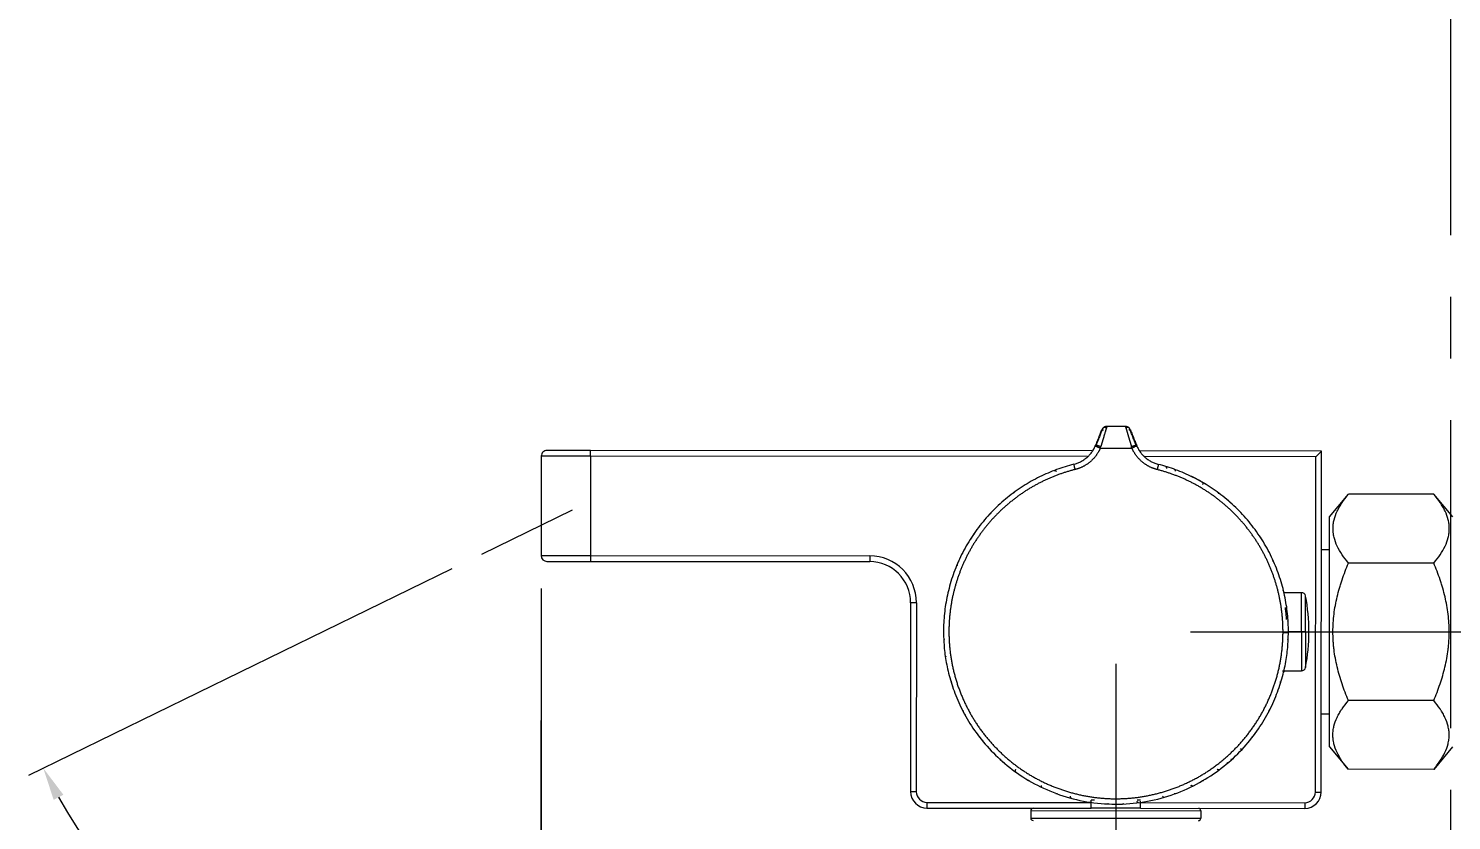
# Model space of a CAD drawing. Extents: x 6534 to 7663, y 0 to 827.
# Drawn here: x 7177.4 to 7350.7, y 200.3 to 296.7 of the extents above; entities that cross this region are included whole.
import ezdxf

# ---------------------------------------------------------------- set-up
doc = ezdxf.new("R2010")
doc.units = 0
doc.header["$LTSCALE"] = 30
doc.header["$MEASUREMENT"] = 0
doc.header["$PDMODE"] = 3
doc.header["$PDSIZE"] = -10
doc.linetypes.add('CENTER', pattern=[2, 1.25, -0.25, 0.25, -0.25])
doc.layers.get('0').update_dxf_attribs({"linetype": 'CONTINUOUS'})
doc.layers.get('DEFPOINTS').update_dxf_attribs({"linetype": 'CONTINUOUS'})
doc.layers.add('1', color=7, linetype='CONTINUOUS')
doc.layers.add('DEF_LAYER_ASSEM_MEMBER', color=7, linetype='CONTINUOUS')
doc.styles.add('Daelim Dimension', font='NanumGothic.ttf')
doc.dimstyles.new('DEFAULT', dxfattribs={"dimscale": 2, "dimtxt": 2, "dimasz": 2, "dimexe": 0, "dimexo": 2, "dimgap": 1, "dimtad": 1, "dimdec": 1, "dimzin": 9, "dimdsep": 46, "dimtxsty": 'Daelim Dimension', "dimcen": 0.5, "dimclrd": 252, "dimclre": 252, "dimclrt": 3, "dimadec": 1, "dimazin": 0, "dimtfac": 1, "dimtdec": 1, "dimtix": 1, "dimtmove": 0, "dimatfit": 3, "dimfxl": 1, "dimtolj": 1, "dimtzin": 1, "dimlwd": 9, "dimlwe": 9, "dimarcsym": 0})

# ---------------------------------------------------------------- blocks, each defined once
blk = doc.blocks.new('*D7')
at = {"color": 5, "lineweight": 9, "ltscale": 0.5, "transparency": 16777216}
for p, q in [((7228.92, 230.92), (7177.37, 205.77)), ((7239.79, 228.52), (7239.75, 166.76))]:
    blk.add_line(p, q, dxfattribs=at)
blk.add_arc((7239.8, 236.22), 67.46, 209.3979, 266.5596, dxfattribs=at)
at = {"color": 5, "ltscale": 0.5, "transparency": 16777216}
for points in [[(7180.44, 202.8), (7181.62, 203.42), (7179.17, 206.65)], [(7235.77, 169.55), (7235.73, 168.22), (7239.75, 168.76)]]:
    blk.add_solid(points, dxfattribs=at)
at = {"layer": 'DEFPOINTS', "color": 0, "ltscale": 0.5, "transparency": 16777216}
for p in [(7239.81, 244.62), (7243.57, 238.06), (7232.52, 232.67), (7239.8, 232.52), (7194.07, 186.63)]:
    blk.add_point(p, dxfattribs=at)
at = {"color": 7, "ltscale": 0.5, "transparency": 16777216, "insert": (7208.11, 185.56), "char_height": 10, "attachment_point": 5, "rotation": 327.9787, "style": 'Daelim Dimension'}
blk.add_mtext('\\A1;64.0°', dxfattribs=at)
blk = doc.blocks.new('*D8')
at = {"color": 5, "lineweight": 9, "ltscale": 0.5, "transparency": 16777216}
for p, q in [((7239.8, 228.52), (7239.8, 149.64)), ((7309.77, 187.27), (7309.77, 149.64)), ((7243.8, 151.64), (7305.77, 151.64))]:
    blk.add_line(p, q, dxfattribs=at)
at = {"color": 5, "ltscale": 0.5, "transparency": 16777216}
for points in [[(7243.8, 152.31), (7243.8, 150.98), (7239.8, 151.64)], [(7305.77, 152.31), (7305.77, 150.98), (7309.77, 151.64)]]:
    blk.add_solid(points, dxfattribs=at)
at = {"layer": 'DEFPOINTS', "color": 0, "ltscale": 0.5, "transparency": 16777216}
for p in [(7239.8, 232.52), (7309.77, 191.27), (7309.77, 151.64)]:
    blk.add_point(p, dxfattribs=at)
at = {"color": 7, "ltscale": 0.5, "transparency": 16777216, "insert": (7274.79, 159.05), "char_height": 10, "attachment_point": 5, "style": 'Daelim Dimension'}
blk.add_mtext('\\A1;70', dxfattribs=at)
blk = doc.blocks.new('*D10')
at = {"color": 5, "lineweight": 9, "ltscale": 0.5, "transparency": 16777216}
for p, q in [((7239.8, 228.52), (7239.8, 118.77)), ((7396.96, 158.96), (7396.96, 118.77)), ((7243.8, 120.77), (7392.96, 120.77))]:
    blk.add_line(p, q, dxfattribs=at)
at = {"color": 5, "ltscale": 0.5, "transparency": 16777216}
for points in [[(7243.8, 121.44), (7243.8, 120.11), (7239.8, 120.77)], [(7392.96, 121.44), (7392.96, 120.11), (7396.96, 120.77)]]:
    blk.add_solid(points, dxfattribs=at)
at = {"layer": 'DEFPOINTS', "color": 0, "ltscale": 0.5, "transparency": 16777216}
for p in [(7239.8, 232.52), (7396.96, 162.96), (7396.96, 120.77)]:
    blk.add_point(p, dxfattribs=at)
at = {"color": 7, "ltscale": 0.5, "transparency": 16777216, "insert": (7294.22, 128.16), "char_height": 10, "attachment_point": 5, "style": 'Daelim Dimension'}
blk.add_mtext('\\A1;157', dxfattribs=at)

msp = doc.modelspace()

# ---------------------------------------------------------------- linework, layer by layer
at = {"layer": '1', "color": 7, "linetype": 'Continuous', "lineweight": 18}
for p, q in [((7310.95, 248.23), (7308.67, 248.23)), ((7239.81, 244.62), (7239.8, 232.52)), ((7245.81, 245.32), (7240.51, 245.32)), ((7306.94, 245.27), (7245.81, 245.32)), ((7334.81, 245.25), (7312.68, 245.27)), ((7334.81, 245.25), (7334.11, 244.55)), ((7334.78, 203.75), (7334.81, 245.25)), ((7335.8, 237.25), (7338.1, 239.99)), ((7348.5, 239.99), (7338.1, 239.99)), ((7350.8, 237.24), (7348.5, 239.99)), ((7335.78, 209.25), (7335.8, 237.25)), ((7334.8, 233.25), (7335.8, 233.25)), ((7240.5, 231.82), (7245.8, 231.82)), ((7245.8, 231.82), (7279.8, 231.79)), ((7348.49, 231.61), (7338.1, 231.62)), ((7332.39, 228.01), (7330.23, 228.01)), ((7284.79, 226.79), (7284.78, 203.79)), ((7330.05, 218.51), (7330.19, 218.51)), ((7330.2, 218.51), (7332.38, 218.51)), ((7348.48, 214.87), (7338.09, 214.88)), ((7334.78, 213.25), (7335.78, 213.25)), ((7335.78, 209.25), (7338.08, 206.51)), ((7350.78, 209.24), (7348.48, 206.5)), ((7348.48, 206.5), (7338.08, 206.51)), ((7307.18, 202.77), (7306.78, 202.77)), ((7306.78, 202.67), (7306.78, 202.77)), ((7312.78, 202.77), (7312.36, 202.77)), ((7286.77, 201.79), (7306.78, 201.77)), ((7299.42, 201.48), (7299.42, 200.58)), ((7306.77, 201.77), (7306.78, 202.65)), ((7312.77, 201.77), (7306.77, 201.77)), ((7312.77, 201.77), (7312.78, 202.65)), ((7312.77, 201.77), (7332.77, 201.75)), ((7320.12, 201.46), (7320.12, 200.56))]:
    msp.add_line(p, q, dxfattribs=at)
at = {"layer": '1', "color": 7, "linetype": 'Continuous', "lineweight": 13}
for p, q in [((7245.81, 244.62), (7239.81, 244.62)), ((7245.81, 244.62), (7245.8, 232.52)), ((7245.81, 244.62), (7245.81, 245.32)), ((7306.34, 244.57), (7245.81, 244.62)), ((7307.88, 245.6), (7311.73, 245.6)), ((7334.11, 244.55), (7313.27, 244.57)), ((7334.08, 203.75), (7334.11, 244.55)), ((7239.8, 232.52), (7245.8, 232.52)), ((7245.8, 232.52), (7279.8, 232.49)), ((7245.8, 232.52), (7245.8, 231.82)), ((7279.8, 232.49), (7279.8, 231.79)), ((7332.38, 223.26), (7332.39, 228.01)), ((7332.87, 223.25), (7332.88, 227.6)), ((7285.49, 226.79), (7284.79, 226.79)), ((7285.49, 226.79), (7285.48, 203.79)), ((7332.38, 223.26), (7330.79, 223.26)), ((7332.87, 223.25), (7332.38, 223.26)), ((7332.38, 223.26), (7332.38, 218.51)), ((7332.87, 223.25), (7333.29, 223.25)), ((7332.87, 223.25), (7332.87, 218.91)), ((7285.48, 203.79), (7284.78, 203.79)), ((7334.08, 203.75), (7334.78, 203.75)), ((7286.78, 202.49), (7286.77, 201.79)), ((7286.78, 202.49), (7306.78, 202.47)), ((7299.42, 201.48), (7320.12, 201.46)), ((7312.77, 202.47), (7332.78, 202.45)), ((7332.78, 202.45), (7332.77, 201.75)), ((7299.42, 200.58), (7320.12, 200.56))]:
    msp.add_line(p, q, dxfattribs=at)
at = {"layer": '1', "color": 7, "linetype": 'Continuous', "lineweight": 18}
for centre, radius, start, end in [((7240.51, 244.62), 0.7, 89.9575, 179.9575), ((7240.5, 232.52), 0.7, 179.9575, 269.9575), ((7279.79, 226.79), 5, 359.9575, 89.9575), ((7332.39, 227.51), 0.5, 10.9381, 89.9575), ((7310.48, 223.27), 22.81, 359.9575, 10.9381), ((7310.48, 223.27), 22.81, 348.9769, 359.9575), ((7332.38, 219.01), 0.5, 269.9575, 348.9769), ((7286.78, 203.79), 2, 179.9575, 269.9575), ((7332.78, 203.75), 2, 269.9575, 359.9575), ((7299.72, 201.48), 0.3, 89.9575, 179.9575), ((7319.82, 201.46), 0.3, 359.9575, 89.9575), ((7299.72, 200.58), 0.3, 179.9575, 269.9575), ((7319.82, 200.56), 0.3, 269.9575, 359.9575)]:
    msp.add_arc(centre, radius, start, end, dxfattribs=at)
at = {"layer": '1', "color": 7, "linetype": 'Continuous', "lineweight": 13}
for centre, radius, start, end in [((7279.79, 226.79), 5.7, 359.9575, 89.9575), ((7286.78, 203.79), 1.3, 179.9575, 269.9575), ((7332.78, 203.75), 1.3, 269.9575, 359.9575)]:
    msp.add_arc(centre, radius, start, end, dxfattribs=at)
at = {"layer": '1', "color": 7, "linetype": 'Continuous', "lineweight": 18}
for points, knots in [([(7307.34, 245.99), (7307.38, 246.11), (7307.49, 246.38), (7307.65, 246.78), (7307.8, 247.15), (7307.92, 247.45), (7308.01, 247.67), (7308.05, 247.79), (7308.06, 247.81), (7308.06, 247.81)], [0, 0, 0, 0, 0.128875, 0.286698, 0.441451, 0.592421, 0.739904, 0.884651, 1, 1, 1, 1]), ([(7308.13, 247.86), (7308.09, 247.77), (7308.01, 247.56), (7307.83, 247.1), (7307.61, 246.56), (7307.46, 246.17), (7307.38, 245.97)], [0, 0, 0, 0, 0.23388, 0.480204, 0.736961, 1, 1, 1, 1]), ([(7308.05, 247.77), (7308.07, 247.83), (7308.11, 247.87), (7308.19, 247.85), (7308.23, 247.81), (7308.25, 247.78)], [0, 0, 0, 0, 0.472632, 0.729269, 1, 1, 1, 1]), ([(7308.58, 248.04), (7308.55, 248.07), (7308.49, 248.12), (7308.39, 248.14), (7308.29, 248.1), (7308.22, 248.05), (7308.19, 248.02)], [0, 0, 0, 0, 0.259997, 0.51351, 0.760388, 1, 1, 1, 1]), ([(7308.64, 248.18), (7308.6, 248.18), (7308.51, 248.17), (7308.43, 248.14), (7308.39, 248.13)], [0, 0, 0, 0, 0.495095, 1, 1, 1, 1]), ([(7310.95, 248.23), (7310.9, 248.23), (7310.46, 248.23), (7309.7, 248.23), (7308.99, 248.23), (7308.67, 248.23)], [0, 0, 0, 0, 0.064948, 0.58058, 1, 1, 1, 1]), ([(7311.23, 248.12), (7311.19, 248.14), (7311.11, 248.17), (7311.01, 248.18), (7310.97, 248.18), (7310.96, 248.18)], [0, 0, 0, 0, 0.481659, 0.953986, 1, 1, 1, 1]), ([(7311.43, 248.02), (7311.4, 248.05), (7311.33, 248.1), (7311.23, 248.13), (7311.13, 248.12), (7311.06, 248.07), (7311.03, 248.04)], [0, 0, 0, 0, 0.239605, 0.486488, 0.740004, 1, 1, 1, 1]), ([(7311.37, 247.78), (7311.39, 247.81), (7311.43, 247.85), (7311.51, 247.87), (7311.55, 247.82), (7311.57, 247.77)], [0, 0, 0, 0, 0.270726, 0.527363, 1, 1, 1, 1]), ([(7312.24, 245.97), (7312.16, 246.17), (7312.01, 246.55), (7311.79, 247.1), (7311.61, 247.56), (7311.52, 247.77), (7311.49, 247.86)], [0, 0, 0, 0, 0.263051, 0.519803, 0.766123, 1, 1, 1, 1]), ([(7311.55, 247.81), (7311.55, 247.81), (7311.56, 247.79), (7311.61, 247.66), (7311.7, 247.44), (7311.83, 247.12), (7311.98, 246.74), (7312.14, 246.35), (7312.24, 246.09), (7312.28, 245.99)], [0, 0, 0, 0, 0.118223, 0.265931, 0.416526, 0.570785, 0.728957, 0.890174, 1, 1, 1, 1]), ([(7307.86, 247.31), (7307.89, 247.38), (7307.95, 247.53), (7308, 247.65), (7308.01, 247.69), (7308.02, 247.7)], [0, 0, 0, 0, 0.449988, 0.976397, 1, 1, 1, 1]), ([(7307.28, 245.87), (7307.29, 245.88), (7307.31, 245.92), (7307.32, 245.96), (7307.34, 245.99)], [0, 0, 0, 0, 0.362334, 1, 1, 1, 1]), ([(7312.28, 245.99), (7312.29, 245.96), (7312.31, 245.92), (7312.32, 245.88), (7312.33, 245.86)], [0, 0, 0, 0, 0.637666, 1, 1, 1, 1]), ([(7320.71, 241.21), (7320.71, 241.21), (7320.7, 241.21), (7320.69, 241.22), (7320.68, 241.23), (7320.67, 241.23), (7320.66, 241.24), (7320.65, 241.25), (7320.64, 241.25), (7320.63, 241.26), (7320.61, 241.27), (7320.6, 241.28), (7320.59, 241.29), (7320.57, 241.29), (7320.54, 241.31), (7320.5, 241.33), (7320.45, 241.36), (7320.41, 241.39), (7320.38, 241.4), (7320.36, 241.42), (7320.33, 241.44), (7320.28, 241.46), (7320.22, 241.5), (7320.15, 241.54), (7320.08, 241.58), (7320.02, 241.61), (7319.96, 241.65), (7319.9, 241.68), (7319.85, 241.71), (7319.8, 241.73), (7319.76, 241.75), (7319.72, 241.77), (7319.69, 241.79), (7319.66, 241.81), (7319.63, 241.82), (7319.6, 241.84), (7319.55, 241.87), (7319.5, 241.89), (7319.46, 241.91), (7319.42, 241.93), (7319.38, 241.96), (7319.34, 241.97), (7319.3, 241.99), (7319.27, 242.01), (7319.22, 242.03), (7319.19, 242.05), (7319.16, 242.07), (7319.14, 242.08), (7319.12, 242.09), (7319.11, 242.09), (7319.09, 242.1), (7319.08, 242.11), (7319.06, 242.11), (7319.05, 242.12), (7319.04, 242.12), (7319.04, 242.13), (7319.03, 242.13), (7319.03, 242.13), (7319.02, 242.14), (7319.01, 242.14), (7319.01, 242.14), (7319.01, 242.14), (7319, 242.14), (7319, 242.14), (7319, 242.14), (7319, 242.14), (7319.01, 242.14), (7319.01, 242.14)], [0, 0, 0, 0, 0.0055, 0.011146, 0.01694, 0.02288, 0.028969, 0.035206, 0.041591, 0.048127, 0.054812, 0.061647, 0.068632, 0.075767, 0.083054, 0.110876, 0.134267, 0.153122, 0.167366, 0.17695, 0.189595, 0.210496, 0.239756, 0.277469, 0.30301, 0.328788, 0.35476, 0.380879, 0.403306, 0.423991, 0.442945, 0.460184, 0.475727, 0.489591, 0.497387, 0.513784, 0.538673, 0.561789, 0.581661, 0.600087, 0.621676, 0.646666, 0.66181, 0.684811, 0.710727, 0.739465, 0.754227, 0.768141, 0.781221, 0.793482, 0.80494, 0.82162, 0.836023, 0.848197, 0.858175, 0.865984, 0.871642, 0.882984, 0.894291, 0.905568, 0.916818, 0.928048, 0.939262, 0.948173, 0.970634, 0.987241, 1, 1, 1, 1]), ([(7323.74, 238.97), (7323.74, 238.97), (7323.73, 238.98), (7323.72, 238.99), (7323.71, 239), (7323.7, 239), (7323.69, 239.01), (7323.68, 239.02), (7323.67, 239.03), (7323.66, 239.04), (7323.65, 239.05), (7323.64, 239.06), (7323.63, 239.07), (7323.62, 239.08), (7323.61, 239.09), (7323.6, 239.1), (7323.59, 239.11), (7323.57, 239.11), (7323.56, 239.12), (7323.55, 239.13), (7323.54, 239.14), (7323.53, 239.15), (7323.52, 239.16), (7323.51, 239.17), (7323.5, 239.18), (7323.49, 239.19), (7323.48, 239.2), (7323.47, 239.21), (7323.45, 239.22), (7323.44, 239.23), (7323.43, 239.24), (7323.42, 239.25), (7323.41, 239.26), (7323.4, 239.27), (7323.39, 239.28), (7323.38, 239.28), (7323.37, 239.29), (7323.36, 239.3), (7323.34, 239.31), (7323.33, 239.32), (7323.32, 239.33), (7323.31, 239.34), (7323.3, 239.35), (7323.29, 239.36), (7323.28, 239.37), (7323.27, 239.38), (7323.26, 239.39), (7323.25, 239.39), (7323.24, 239.4), (7323.23, 239.41), (7323.22, 239.42), (7323.21, 239.43), (7323.2, 239.44), (7323.18, 239.45), (7323.17, 239.45), (7323.16, 239.46), (7323.15, 239.47), (7323.14, 239.48), (7323.13, 239.49), (7323.12, 239.5), (7323.11, 239.5), (7323.1, 239.51), (7323.09, 239.52), (7323.09, 239.53), (7323.08, 239.54), (7323.07, 239.54), (7323.06, 239.55), (7323.02, 239.58), (7322.95, 239.64), (7322.83, 239.73), (7322.69, 239.84), (7322.54, 239.96), (7322.41, 240.06), (7322.31, 240.13), (7322.25, 240.18), (7322.22, 240.2), (7322.22, 240.2), (7322.23, 240.19), (7322.23, 240.19), (7322.23, 240.19), (7322.23, 240.19), (7322.24, 240.19), (7322.24, 240.18), (7322.25, 240.18), (7322.25, 240.18), (7322.25, 240.17), (7322.25, 240.17)], [0, 0, 0, 0, 0.005972, 0.011933, 0.01788, 0.023815, 0.029736, 0.035644, 0.041538, 0.047417, 0.053282, 0.059132, 0.064967, 0.070785, 0.076587, 0.082373, 0.088141, 0.093892, 0.099625, 0.105339, 0.111034, 0.11671, 0.122366, 0.128002, 0.133617, 0.139211, 0.144784, 0.150335, 0.155863, 0.161369, 0.166851, 0.17231, 0.177745, 0.183156, 0.188542, 0.193903, 0.199238, 0.204548, 0.209831, 0.215088, 0.220318, 0.225521, 0.230696, 0.235843, 0.240962, 0.246052, 0.251113, 0.256145, 0.261148, 0.26612, 0.271063, 0.275975, 0.280857, 0.285708, 0.290528, 0.295317, 0.300074, 0.304799, 0.309493, 0.314154, 0.318784, 0.32338, 0.327944, 0.332476, 0.336974, 0.341439, 0.345871, 0.35027, 0.392203, 0.44765, 0.515809, 0.595311, 0.684337, 0.757473, 0.823419, 0.8833, 0.938075, 0.944749, 0.951577, 0.958562, 0.965706, 0.97301, 0.980477, 0.988109, 0.995909, 1, 1, 1, 1]), ([(7338.1, 231.62), (7337.82, 231.96), (7337.56, 232.29), (7337.1, 232.98), (7336.9, 233.32), (7336.57, 234.02), (7336.44, 234.37), (7336.33, 234.82), (7336.3, 234.96), (7336.28, 235.09), (7336.26, 235.18), (7336.26, 235.23), (7336.23, 235.45), (7336.22, 235.63), (7336.22, 235.99), (7336.23, 236.17), (7336.28, 236.53), (7336.31, 236.71), (7336.44, 237.24), (7336.57, 237.59), (7336.82, 238.11), (7336.91, 238.29), (7337.06, 238.55), (7337.11, 238.63), (7337.19, 238.76), (7337.22, 238.81), (7337.28, 238.89), (7337.3, 238.94), (7337.56, 239.32), (7337.82, 239.66), (7338.1, 239.99)], [0, 0, 0, 0, 0.125, 0.125, 0.25, 0.25, 0.375, 0.375, 0.40625, 0.421875, 0.421875, 0.4375, 0.4375, 0.5, 0.5, 0.5625, 0.5625, 0.625, 0.625, 0.75, 0.75, 0.8125, 0.8125, 0.84375, 0.84375, 0.859375, 0.859375, 0.875, 0.875, 1, 1, 1, 1]), ([(7348.49, 231.61), (7348.78, 231.95), (7349.03, 232.29), (7349.49, 232.97), (7349.69, 233.31), (7350.03, 234.01), (7350.16, 234.36), (7350.27, 234.81), (7350.3, 234.95), (7350.32, 235.08), (7350.33, 235.17), (7350.34, 235.22), (7350.37, 235.44), (7350.38, 235.62), (7350.38, 235.98), (7350.37, 236.16), (7350.32, 236.52), (7350.29, 236.7), (7350.16, 237.23), (7350.03, 237.58), (7349.79, 238.1), (7349.69, 238.28), (7349.54, 238.54), (7349.49, 238.62), (7349.41, 238.75), (7349.38, 238.8), (7349.33, 238.88), (7349.3, 238.93), (7349.04, 239.31), (7348.78, 239.65), (7348.5, 239.99)], [0, 0, 0, 0, 0.125, 0.125, 0.25, 0.25, 0.375, 0.375, 0.40625, 0.421875, 0.421875, 0.4375, 0.4375, 0.5, 0.5, 0.5625, 0.5625, 0.625, 0.625, 0.75, 0.75, 0.8125, 0.8125, 0.84375, 0.84375, 0.859375, 0.859375, 0.875, 0.875, 1, 1, 1, 1]), ([(7325.07, 237.68), (7325.07, 237.68), (7325.06, 237.69), (7325.04, 237.71), (7325.04, 237.71), (7325.05, 237.7), (7325.05, 237.7), (7325.05, 237.7), (7325.06, 237.69), (7325.06, 237.69), (7325.06, 237.69), (7325.06, 237.68), (7325.07, 237.68), (7325.07, 237.68), (7325.07, 237.68)], [0, 0, 0, 0, 0.036412, 0.363161, 0.661642, 0.695852, 0.731054, 0.767259, 0.804474, 0.842712, 0.881983, 0.9223, 0.963677, 1, 1, 1, 1]), ([(7327.41, 234.7), (7327.41, 234.7), (7327.4, 234.72), (7327.38, 234.74), (7327.37, 234.75), (7327.38, 234.75), (7327.39, 234.73), (7327.39, 234.73), (7327.39, 234.72)], [0, 0, 0, 0, 0.023481, 0.243319, 0.515759, 0.842504, 0.932255, 1, 1, 1, 1]), ([(7338.09, 214.88), (7337.81, 215.55), (7337.55, 216.22), (7337.09, 217.58), (7336.89, 218.27), (7336.56, 219.67), (7336.43, 220.38), (7336.32, 221.27), (7336.29, 221.54), (7336.27, 221.82), (7336.25, 222), (7336.25, 222.09), (7336.22, 222.54), (7336.21, 222.9), (7336.21, 223.62), (7336.22, 223.98), (7336.27, 224.69), (7336.3, 225.05), (7336.43, 226.11), (7336.56, 226.81), (7336.81, 227.86), (7336.9, 228.21), (7337.05, 228.73), (7337.1, 228.9), (7337.19, 229.16), (7337.21, 229.25), (7337.27, 229.42), (7337.3, 229.5), (7337.56, 230.28), (7337.82, 230.95), (7338.1, 231.62)], [0, 0, 0, 0, 0.125, 0.125, 0.25, 0.25, 0.375, 0.375, 0.40625, 0.421875, 0.421875, 0.4375, 0.4375, 0.5, 0.5, 0.5625, 0.5625, 0.625, 0.625, 0.75, 0.75, 0.8125, 0.8125, 0.84375, 0.84375, 0.859375, 0.859375, 0.875, 0.875, 1, 1, 1, 1]), ([(7348.48, 214.87), (7348.76, 215.54), (7349.02, 216.21), (7349.48, 217.58), (7349.68, 218.26), (7350.01, 219.66), (7350.15, 220.37), (7350.26, 221.26), (7350.29, 221.53), (7350.31, 221.81), (7350.32, 221.99), (7350.33, 222.08), (7350.36, 222.53), (7350.37, 222.89), (7350.37, 223.61), (7350.36, 223.97), (7350.32, 224.68), (7350.28, 225.04), (7350.15, 226.1), (7350.02, 226.8), (7349.78, 227.85), (7349.69, 228.2), (7349.54, 228.72), (7349.49, 228.89), (7349.4, 229.15), (7349.38, 229.24), (7349.32, 229.41), (7349.29, 229.5), (7349.03, 230.27), (7348.77, 230.95), (7348.49, 231.61)], [0, 0, 0, 0, 0.125, 0.125, 0.25, 0.25, 0.375, 0.375, 0.40625, 0.421875, 0.421875, 0.4375, 0.4375, 0.5, 0.5, 0.5625, 0.5625, 0.625, 0.625, 0.75, 0.75, 0.8125, 0.8125, 0.84375, 0.84375, 0.859375, 0.859375, 0.875, 0.875, 1, 1, 1, 1]), ([(7330.77, 224.08), (7330.77, 224.08), (7330.77, 224.08), (7330.77, 224.09), (7330.77, 224.09), (7330.77, 224.09), (7330.77, 224.1), (7330.77, 224.11), (7330.77, 224.11), (7330.77, 224.12), (7330.77, 224.13), (7330.77, 224.14), (7330.77, 224.15), (7330.77, 224.16), (7330.77, 224.17), (7330.77, 224.19), (7330.77, 224.2), (7330.77, 224.22), (7330.77, 224.23), (7330.77, 224.25), (7330.77, 224.27), (7330.77, 224.29), (7330.77, 224.31), (7330.76, 224.33), (7330.76, 224.35), (7330.76, 224.37), (7330.76, 224.39), (7330.76, 224.4)], [0, 0, 0, 0, 0.026348, 0.058179, 0.090675, 0.123845, 0.157701, 0.192253, 0.227512, 0.263491, 0.300203, 0.337662, 0.375882, 0.414879, 0.454668, 0.495265, 0.536688, 0.578953, 0.622078, 0.666082, 0.710982, 0.756799, 0.803548, 0.851237, 0.899872, 0.949458, 1, 1, 1, 1]), ([(7338.08, 206.51), (7337.8, 206.84), (7337.54, 207.18), (7337.08, 207.86), (7336.88, 208.21), (7336.55, 208.9), (7336.42, 209.26), (7336.31, 209.71), (7336.28, 209.84), (7336.26, 209.98), (7336.25, 210.07), (7336.24, 210.11), (7336.21, 210.34), (7336.2, 210.52), (7336.2, 210.88), (7336.21, 211.06), (7336.26, 211.42), (7336.29, 211.59), (7336.42, 212.12), (7336.55, 212.48), (7336.8, 213), (7336.89, 213.17), (7337.04, 213.43), (7337.09, 213.52), (7337.17, 213.65), (7337.2, 213.69), (7337.26, 213.78), (7337.29, 213.82), (7337.55, 214.21), (7337.81, 214.55), (7338.09, 214.88)], [0, 0, 0, 0, 0.125, 0.125, 0.25, 0.25, 0.375, 0.375, 0.40625, 0.421875, 0.421875, 0.4375, 0.4375, 0.5, 0.5, 0.5625, 0.5625, 0.625, 0.625, 0.75, 0.75, 0.8125, 0.8125, 0.84375, 0.84375, 0.859375, 0.859375, 0.875, 0.875, 1, 1, 1, 1]), ([(7348.48, 206.5), (7348.76, 206.83), (7349.01, 207.17), (7349.47, 207.85), (7349.67, 208.2), (7350.01, 208.89), (7350.14, 209.25), (7350.25, 209.7), (7350.28, 209.83), (7350.3, 209.97), (7350.32, 210.06), (7350.32, 210.1), (7350.35, 210.33), (7350.36, 210.51), (7350.36, 210.87), (7350.35, 211.05), (7350.31, 211.41), (7350.27, 211.58), (7350.14, 212.11), (7350.01, 212.47), (7349.77, 212.99), (7349.68, 213.16), (7349.53, 213.42), (7349.47, 213.51), (7349.39, 213.64), (7349.37, 213.68), (7349.31, 213.77), (7349.28, 213.81), (7349.02, 214.2), (7348.76, 214.54), (7348.48, 214.87)], [0, 0, 0, 0, 0.125, 0.125, 0.25, 0.25, 0.375, 0.375, 0.40625, 0.421875, 0.421875, 0.4375, 0.4375, 0.5, 0.5, 0.5625, 0.5625, 0.625, 0.625, 0.75, 0.75, 0.8125, 0.8125, 0.84375, 0.84375, 0.859375, 0.859375, 0.875, 0.875, 1, 1, 1, 1]), ([(7328.4, 213.54), (7328.4, 213.54), (7328.4, 213.54), (7328.4, 213.54), (7328.4, 213.54), (7328.4, 213.54), (7328.4, 213.54), (7328.4, 213.55), (7328.4, 213.55), (7328.41, 213.55), (7328.41, 213.56), (7328.41, 213.56), (7328.41, 213.57), (7328.42, 213.57), (7328.42, 213.58), (7328.42, 213.59), (7328.43, 213.59), (7328.43, 213.6), (7328.44, 213.61), (7328.44, 213.62), (7328.45, 213.63), (7328.45, 213.64), (7328.46, 213.65), (7328.46, 213.66), (7328.47, 213.68), (7328.48, 213.69), (7328.48, 213.7), (7328.49, 213.72), (7328.5, 213.74), (7328.51, 213.75), (7328.52, 213.77), (7328.53, 213.79), (7328.54, 213.81), (7328.55, 213.83), (7328.56, 213.85), (7328.56, 213.85)], [0, 0, 0, 0, 0.007131, 0.026677, 0.046887, 0.067765, 0.089316, 0.111545, 0.134457, 0.158057, 0.182352, 0.20735, 0.233057, 0.25948, 0.28663, 0.314514, 0.343142, 0.372525, 0.402673, 0.433598, 0.465312, 0.497829, 0.531161, 0.565321, 0.600326, 0.636188, 0.672925, 0.710551, 0.749084, 0.78854, 0.828932, 0.870268, 0.912554, 0.955797, 1, 1, 1, 1]), ([(7326.36, 210.37), (7326.36, 210.37), (7326.36, 210.37), (7326.36, 210.37), (7326.36, 210.37), (7326.36, 210.37), (7326.36, 210.38), (7326.37, 210.38), (7326.37, 210.38), (7326.37, 210.39), (7326.37, 210.39), (7326.38, 210.39), (7326.38, 210.4), (7326.38, 210.4), (7326.39, 210.41), (7326.39, 210.41), (7326.4, 210.42), (7326.4, 210.43), (7326.41, 210.43), (7326.42, 210.44), (7326.42, 210.45), (7326.43, 210.46), (7326.44, 210.47), (7326.45, 210.48), (7326.45, 210.49), (7326.46, 210.5), (7326.47, 210.52), (7326.48, 210.53), (7326.5, 210.55), (7326.51, 210.56), (7326.52, 210.58), (7326.53, 210.6), (7326.55, 210.61), (7326.56, 210.63), (7326.57, 210.65), (7326.58, 210.65)], [0, 0, 0, 0, 0.005675, 0.024574, 0.04418, 0.064497, 0.085531, 0.107285, 0.129765, 0.152976, 0.176926, 0.201621, 0.227068, 0.253275, 0.280251, 0.308005, 0.336547, 0.365887, 0.396037, 0.427009, 0.458815, 0.491469, 0.524985, 0.559377, 0.594661, 0.630852, 0.667966, 0.706022, 0.745035, 0.785025, 0.826006, 0.867987, 0.910976, 0.954979, 1, 1, 1, 1]), ([(7323.79, 207.62), (7323.79, 207.62), (7323.79, 207.62), (7323.79, 207.62), (7323.79, 207.62), (7323.8, 207.63), (7323.8, 207.63), (7323.8, 207.63), (7323.81, 207.63), (7323.81, 207.64), (7323.82, 207.64), (7323.82, 207.65), (7323.83, 207.65), (7323.84, 207.66), (7323.84, 207.67), (7323.85, 207.67), (7323.86, 207.68), (7323.87, 207.69), (7323.88, 207.7), (7323.89, 207.71), (7323.9, 207.72), (7323.91, 207.73), (7323.93, 207.74), (7323.94, 207.75), (7323.95, 207.77), (7323.97, 207.78), (7323.98, 207.79), (7324, 207.81), (7324.02, 207.83), (7324.03, 207.84), (7324.05, 207.85), (7324.05, 207.86)], [0, 0, 0, 0, 0.012822, 0.039245, 0.066234, 0.093794, 0.121935, 0.150665, 0.179992, 0.209926, 0.240477, 0.271654, 0.303469, 0.335932, 0.369055, 0.402852, 0.437334, 0.472516, 0.508411, 0.545033, 0.582397, 0.620519, 0.659412, 0.699093, 0.739578, 0.780883, 0.823021, 0.865998, 0.909818, 0.954485, 1, 1, 1, 1])]:
    msp.add_open_spline(points, degree=3, knots=knots, dxfattribs=at)
at = {"layer": '1', "color": 7, "linetype": 'Continuous', "lineweight": 13}
for points, knots in [([(7308.67, 248.23), (7308.67, 248.23), (7308.67, 248.23), (7308.67, 248.23), (7308.67, 248.23), (7308.67, 248.23), (7308.67, 248.22), (7308.67, 248.22), (7308.67, 248.22), (7308.67, 248.22), (7308.67, 248.22), (7308.67, 248.21), (7308.67, 248.21), (7308.67, 248.21), (7308.67, 248.21), (7308.66, 248.2), (7308.66, 248.2), (7308.66, 248.19), (7308.66, 248.19), (7308.66, 248.18), (7308.66, 248.18), (7308.66, 248.17), (7308.65, 248.17), (7308.65, 248.16), (7308.65, 248.16), (7308.65, 248.15), (7308.65, 248.14), (7308.64, 248.14), (7308.64, 248.13), (7308.64, 248.12), (7308.64, 248.11), (7308.64, 248.11), (7308.63, 248.1), (7308.63, 248.09), (7308.63, 248.08), (7308.62, 248.07), (7308.62, 248.06), (7308.62, 248.05), (7308.62, 248.04), (7308.61, 248.03), (7308.61, 248.02), (7308.61, 248.01), (7308.6, 248), (7308.6, 247.98), (7308.59, 247.97), (7308.59, 247.96), (7308.59, 247.95), (7308.58, 247.93), (7308.58, 247.92), (7308.58, 247.91), (7308.57, 247.89), (7308.57, 247.88), (7308.56, 247.86), (7308.56, 247.85), (7308.55, 247.83), (7308.55, 247.82), (7308.55, 247.8), (7308.54, 247.79), (7308.54, 247.77), (7308.53, 247.75), (7308.53, 247.74), (7308.52, 247.72), (7308.52, 247.7), (7308.51, 247.68), (7308.51, 247.67), (7308.5, 247.65), (7308.49, 247.63), (7308.48, 247.57), (7308.44, 247.46), (7308.39, 247.28), (7308.33, 247.07), (7308.28, 246.91), (7308.25, 246.81), (7308.24, 246.78), (7308.23, 246.75), (7308.22, 246.72), (7308.21, 246.68), (7308.2, 246.65), (7308.19, 246.61), (7308.18, 246.57), (7308.17, 246.53), (7308.15, 246.49), (7308.14, 246.45), (7308.13, 246.4), (7308.11, 246.36), (7308.1, 246.31), (7308.09, 246.27), (7308.07, 246.22), (7308.06, 246.17), (7308.04, 246.12), (7308.03, 246.07), (7308.01, 246.01), (7308, 245.96), (7307.98, 245.91), (7307.96, 245.85), (7307.95, 245.81), (7307.94, 245.8)], [0, 0, 0, 0, 0.005744, 0.011512, 0.017302, 0.023115, 0.028951, 0.03481, 0.040691, 0.046595, 0.052522, 0.058472, 0.064444, 0.070439, 0.076457, 0.082498, 0.088561, 0.094648, 0.100758, 0.106891, 0.113047, 0.119227, 0.125431, 0.131658, 0.13791, 0.144186, 0.150486, 0.156811, 0.163162, 0.169537, 0.175939, 0.182366, 0.18882, 0.1953, 0.201808, 0.208343, 0.214906, 0.221497, 0.228117, 0.234765, 0.241441, 0.248144, 0.254876, 0.261634, 0.268419, 0.275231, 0.28207, 0.288935, 0.295825, 0.302741, 0.309682, 0.316649, 0.32364, 0.330655, 0.337695, 0.344758, 0.351845, 0.358955, 0.366088, 0.373243, 0.380421, 0.387622, 0.394844, 0.402087, 0.409352, 0.416638, 0.423945, 0.431273, 0.488847, 0.551821, 0.620128, 0.693467, 0.702507, 0.711895, 0.721631, 0.731711, 0.742133, 0.752896, 0.763995, 0.775427, 0.787188, 0.799274, 0.811682, 0.824408, 0.83745, 0.850801, 0.864458, 0.878414, 0.892665, 0.907203, 0.922021, 0.937111, 0.952464, 0.968071, 0.98392, 1, 1, 1, 1]), ([(7310.95, 248.23), (7310.95, 248.23), (7310.95, 248.23), (7310.95, 248.23), (7310.95, 248.22), (7310.95, 248.22), (7310.95, 248.22), (7310.95, 248.22), (7310.95, 248.22), (7310.95, 248.22), (7310.95, 248.21), (7310.95, 248.21), (7310.95, 248.21), (7310.95, 248.21), (7310.95, 248.2), (7310.95, 248.2), (7310.95, 248.2), (7310.96, 248.19), (7310.96, 248.19), (7310.96, 248.18), (7310.96, 248.18), (7310.96, 248.17), (7310.96, 248.17), (7310.96, 248.16), (7310.97, 248.15), (7310.97, 248.15), (7310.97, 248.14), (7310.97, 248.13), (7310.97, 248.13), (7310.98, 248.12), (7310.98, 248.11), (7310.98, 248.1), (7310.98, 248.09), (7310.99, 248.09), (7310.99, 248.08), (7310.99, 248.07), (7311, 248.06), (7311, 248.05), (7311, 248.04), (7311, 248.03), (7311.01, 248.02), (7311.01, 248), (7311.01, 247.99), (7311.02, 247.98), (7311.02, 247.97), (7311.03, 247.96), (7311.03, 247.94), (7311.03, 247.93), (7311.04, 247.92), (7311.04, 247.9), (7311.05, 247.89), (7311.05, 247.88), (7311.05, 247.86), (7311.06, 247.85), (7311.06, 247.83), (7311.07, 247.82), (7311.07, 247.8), (7311.08, 247.79), (7311.08, 247.77), (7311.09, 247.75), (7311.09, 247.74), (7311.1, 247.72), (7311.1, 247.7), (7311.11, 247.68), (7311.11, 247.67), (7311.12, 247.65), (7311.12, 247.63), (7311.13, 247.61), (7311.14, 247.59), (7311.14, 247.56), (7311.15, 247.53), (7311.16, 247.51), (7311.17, 247.48), (7311.18, 247.45), (7311.18, 247.42), (7311.19, 247.39), (7311.2, 247.36), (7311.21, 247.33), (7311.22, 247.3), (7311.23, 247.27), (7311.24, 247.23), (7311.25, 247.2), (7311.26, 247.17), (7311.27, 247.13), (7311.28, 247.1), (7311.29, 247.06), (7311.3, 247.02), (7311.31, 246.99), (7311.33, 246.95), (7311.34, 246.91), (7311.35, 246.87), (7311.36, 246.83), (7311.37, 246.79), (7311.39, 246.75), (7311.4, 246.7), (7311.41, 246.66), (7311.42, 246.62), (7311.44, 246.57), (7311.45, 246.53), (7311.46, 246.48), (7311.48, 246.44), (7311.49, 246.39), (7311.51, 246.34), (7311.52, 246.3), (7311.53, 246.25), (7311.55, 246.2), (7311.56, 246.15), (7311.58, 246.1), (7311.59, 246.05), (7311.61, 246), (7311.62, 245.95), (7311.64, 245.9), (7311.65, 245.85), (7311.66, 245.81), (7311.67, 245.79)], [0, 0, 0, 0, 0.005874, 0.011763, 0.017667, 0.023587, 0.029522, 0.035473, 0.041441, 0.047424, 0.053424, 0.05944, 0.065474, 0.071524, 0.077591, 0.083676, 0.089779, 0.095899, 0.102037, 0.108193, 0.114368, 0.120562, 0.126774, 0.133006, 0.139258, 0.145531, 0.151823, 0.158137, 0.164472, 0.170828, 0.177206, 0.183606, 0.190028, 0.196473, 0.202941, 0.209433, 0.215947, 0.222486, 0.229048, 0.235635, 0.242246, 0.248882, 0.255542, 0.262229, 0.26894, 0.275678, 0.282441, 0.289231, 0.296048, 0.302891, 0.309761, 0.316658, 0.323583, 0.330535, 0.337514, 0.344522, 0.351557, 0.35862, 0.365711, 0.372831, 0.379979, 0.387154, 0.394359, 0.401592, 0.408853, 0.416143, 0.423462, 0.430811, 0.440527, 0.450357, 0.460302, 0.470363, 0.48054, 0.490834, 0.501246, 0.511775, 0.522422, 0.533187, 0.544071, 0.555074, 0.566196, 0.577438, 0.5888, 0.600282, 0.611885, 0.623609, 0.635453, 0.647419, 0.659505, 0.671713, 0.68404, 0.696488, 0.709056, 0.721743, 0.73455, 0.747475, 0.76052, 0.773684, 0.786967, 0.800368, 0.813887, 0.827524, 0.841277, 0.855147, 0.869133, 0.883234, 0.897448, 0.911774, 0.926212, 0.940759, 0.955413, 0.970172, 0.985035, 1, 1, 1, 1]), ([(7311.73, 245.6), (7311.73, 245.61), (7311.72, 245.63), (7311.71, 245.66), (7311.7, 245.68), (7311.69, 245.71), (7311.69, 245.74), (7311.68, 245.77), (7311.67, 245.78), (7311.67, 245.79)], [0, 0, 0, 0, 0.145761, 0.290604, 0.434496, 0.57741, 0.719317, 0.860189, 1, 1, 1, 1]), ([(7312.33, 245.86), (7312.33, 245.86), (7312.33, 245.86), (7312.31, 245.86), (7312.3, 245.85), (7312.26, 245.83), (7312.21, 245.81), (7312.1, 245.76), (7312.02, 245.73), (7311.91, 245.68), (7311.88, 245.66), (7311.8, 245.63), (7311.77, 245.62), (7311.73, 245.6)], [0, 0, 0, 0, 0.125, 0.125, 0.25, 0.25, 0.5, 0.5, 0.75, 0.75, 0.875, 0.875, 1, 1, 1, 1]), ([(7302.27, 242.88), (7302.28, 242.88), (7302.29, 242.89), (7302.31, 242.89), (7302.32, 242.89), (7302.34, 242.89), (7302.36, 242.89), (7302.38, 242.88), (7302.39, 242.87), (7302.41, 242.86), (7302.42, 242.85), (7302.44, 242.84), (7302.45, 242.83), (7302.48, 242.8), (7302.5, 242.77), (7302.51, 242.75)], [0, 0, 0, 0, 0.125, 0.125, 0.25, 0.25, 0.375, 0.375, 0.5, 0.5, 0.625, 0.625, 0.75, 0.75, 1, 1, 1, 1]), ([(7304.64, 243.63), (7304.64, 243.63), (7304.65, 243.61), (7304.68, 243.47), (7304.75, 243.22), (7304.79, 243.06), (7304.8, 243)], [0, 0, 0, 0, 0.215664, 0.495437, 0.77521, 1, 1, 1, 1]), ([(7314.97, 243.62), (7314.97, 243.62), (7314.96, 243.6), (7314.93, 243.46), (7314.87, 243.22), (7314.82, 243.06), (7314.81, 242.99)], [0, 0, 0, 0, 0.213355, 0.493325, 0.773295, 1, 1, 1, 1]), ([(7315.82, 243.39), (7315.83, 243.39), (7315.84, 243.38), (7315.86, 243.37), (7315.86, 243.36), (7315.88, 243.35), (7315.89, 243.34), (7315.9, 243.32), (7315.91, 243.31), (7315.92, 243.29), (7315.92, 243.27), (7315.93, 243.25), (7315.93, 243.23), (7315.94, 243.19), (7315.94, 243.16), (7315.93, 243.14)], [0, 0, 0, 0, 0.125, 0.125, 0.25, 0.25, 0.375, 0.375, 0.5, 0.5, 0.625, 0.625, 0.75, 0.75, 1, 1, 1, 1]), ([(7316.88, 243.04), (7316.89, 243.04), (7316.9, 243.03), (7316.91, 243.02), (7316.92, 243.01), (7316.94, 243), (7316.94, 242.99), (7316.96, 242.97), (7316.96, 242.96), (7316.97, 242.93), (7316.98, 242.92), (7316.98, 242.89), (7316.98, 242.88), (7316.98, 242.84), (7316.98, 242.81), (7316.98, 242.78)], [0, 0, 0, 0, 0.125, 0.125, 0.25, 0.25, 0.375, 0.375, 0.5, 0.5, 0.625, 0.625, 0.75, 0.75, 1, 1, 1, 1]), ([(7330.38, 226.19), (7330.38, 226.19), (7330.38, 226.18), (7330.38, 226.17), (7330.38, 226.15), (7330.38, 226.14), (7330.39, 226.13), (7330.39, 226.12), (7330.39, 226.1), (7330.39, 226.09), (7330.39, 226.08), (7330.4, 226.07), (7330.4, 226.05), (7330.4, 226.04), (7330.4, 226.03), (7330.4, 226.01), (7330.4, 226), (7330.41, 225.99), (7330.41, 225.98), (7330.41, 225.96), (7330.41, 225.95), (7330.41, 225.94), (7330.42, 225.92), (7330.42, 225.91), (7330.42, 225.9), (7330.42, 225.89), (7330.42, 225.87), (7330.42, 225.86), (7330.43, 225.85), (7330.43, 225.84), (7330.43, 225.82), (7330.43, 225.81), (7330.43, 225.8), (7330.43, 225.79), (7330.43, 225.78), (7330.44, 225.76), (7330.44, 225.73), (7330.45, 225.67), (7330.46, 225.59), (7330.47, 225.51), (7330.47, 225.44), (7330.48, 225.37), (7330.49, 225.3), (7330.49, 225.22), (7330.5, 225.16), (7330.5, 225.11), (7330.51, 225.08), (7330.51, 225.04), (7330.51, 225.02), (7330.51, 224.99), (7330.51, 224.97), (7330.52, 224.95), (7330.52, 224.93), (7330.52, 224.91), (7330.52, 224.9), (7330.52, 224.88), (7330.52, 224.87), (7330.52, 224.85), (7330.52, 224.84), (7330.52, 224.83), (7330.53, 224.81), (7330.53, 224.79), (7330.53, 224.77), (7330.53, 224.76), (7330.53, 224.76)], [0, 0, 0, 0, 0.009039, 0.018071, 0.027092, 0.036098, 0.045088, 0.054056, 0.062999, 0.071916, 0.080802, 0.089655, 0.09847, 0.107245, 0.115974, 0.124655, 0.133285, 0.14186, 0.150377, 0.158833, 0.167225, 0.175551, 0.183808, 0.191991, 0.200099, 0.208127, 0.216075, 0.223938, 0.231715, 0.239404, 0.247002, 0.254507, 0.261917, 0.26923, 0.276445, 0.283559, 0.290571, 0.343005, 0.392075, 0.437429, 0.478848, 0.516232, 0.569544, 0.616225, 0.656589, 0.691098, 0.714227, 0.735592, 0.755427, 0.774024, 0.79175, 0.809023, 0.826614, 0.838396, 0.850335, 0.862525, 0.87508, 0.888086, 0.901605, 0.915691, 0.930384, 0.94571, 0.976423, 1, 1, 1, 1]), ([(7330.13, 223.15), (7330.2, 223.15), (7330.37, 223.15), (7330.62, 223.15), (7330.77, 223.15), (7330.79, 223.15), (7330.79, 223.15)], [0, 0, 0, 0, 0.226705, 0.506675, 0.786645, 1, 1, 1, 1]), ([(7325.18, 208.98), (7325.17, 208.98), (7325.17, 208.97), (7325.15, 208.96), (7325.14, 208.95), (7325.12, 208.95), (7325.11, 208.94), (7325.09, 208.94), (7325.07, 208.94), (7325.05, 208.94), (7325.03, 208.94), (7325.01, 208.95), (7324.99, 208.95), (7324.96, 208.97), (7324.93, 208.98), (7324.91, 209)], [0, 0, 0, 0, 0.125, 0.125, 0.25, 0.25, 0.375, 0.375, 0.5, 0.5, 0.625, 0.625, 0.75, 0.75, 1, 1, 1, 1]), ([(7322.38, 206.47), (7322.37, 206.46), (7322.37, 206.45), (7322.35, 206.45), (7322.34, 206.44), (7322.32, 206.44), (7322.3, 206.44), (7322.28, 206.44), (7322.27, 206.44), (7322.24, 206.45), (7322.23, 206.45), (7322.21, 206.46), (7322.19, 206.47), (7322.16, 206.49), (7322.14, 206.51), (7322.12, 206.53)], [0, 0, 0, 0, 0.125, 0.125, 0.25, 0.25, 0.375, 0.375, 0.5, 0.5, 0.625, 0.625, 0.75, 0.75, 1, 1, 1, 1]), ([(7319.18, 204.49), (7319.17, 204.48), (7319.16, 204.48), (7319.14, 204.47), (7319.13, 204.47), (7319.11, 204.47), (7319.1, 204.47), (7319.07, 204.48), (7319.06, 204.48), (7319.04, 204.49), (7319.03, 204.5), (7319, 204.51), (7318.99, 204.52), (7318.96, 204.55), (7318.94, 204.57), (7318.93, 204.59)], [0, 0, 0, 0, 0.125, 0.125, 0.25, 0.25, 0.375, 0.375, 0.5, 0.5, 0.625, 0.625, 0.75, 0.75, 1, 1, 1, 1]), ([(7315.45, 203.26), (7315.46, 203.24), (7315.47, 203.21), (7315.5, 203.18), (7315.51, 203.17), (7315.53, 203.15), (7315.54, 203.14), (7315.56, 203.13), (7315.57, 203.12), (7315.59, 203.12), (7315.6, 203.11), (7315.62, 203.11), (7315.63, 203.11), (7315.65, 203.11), (7315.66, 203.11), (7315.67, 203.11)], [0, 0, 0, 0, 0.25, 0.25, 0.375, 0.375, 0.5, 0.5, 0.625, 0.625, 0.75, 0.75, 0.875, 0.875, 1, 1, 1, 1]), ([(7312.54, 202.45), (7312.53, 202.45), (7312.52, 202.45), (7312.5, 202.45), (7312.49, 202.46), (7312.47, 202.46), (7312.46, 202.47), (7312.44, 202.48), (7312.43, 202.49), (7312.41, 202.5), (7312.4, 202.51), (7312.38, 202.54), (7312.38, 202.55), (7312.36, 202.58), (7312.34, 202.61), (7312.34, 202.64)], [0, 0, 0, 0, 0.125, 0.125, 0.25, 0.25, 0.375, 0.375, 0.5, 0.5, 0.625, 0.625, 0.75, 0.75, 1, 1, 1, 1])]:
    msp.add_open_spline(points, degree=3, knots=knots, dxfattribs=at)
at = {"layer": '1', "color": 7, "linetype": 'Continuous', "lineweight": 18}
for points, weights in [([(7308.67, 248.23), (7308.39, 248.23), (7308.16, 248.07), (7308.06, 247.81)], [1.04549496606, 0.957393552966, 0.997249027111, 1.16506138849]), ([(7311.55, 247.81), (7311.45, 248.06), (7311.23, 248.23), (7310.95, 248.23)], [1.16506064187, 0.997248794441, 0.957393629258, 1.04549514632]), ([(7304.64, 243.63), (7294.95, 241.18), (7288.8, 233.29), (7288.79, 223.29)], [1, 0.859501765558, 0.859501765558, 1]), ([(7330.79, 223.26), (7330.8, 233.26), (7324.66, 241.16), (7314.97, 243.62)], [1, 0.859501765611, 0.859501765611, 1]), ([(7288.79, 223.29), (7288.76, 181.5), (7330.54, 181.36), (7330.79, 223.15)], [1, 0.335052769631, 0.335052769631, 1]), ([(7330.79, 223.15), (7330.79, 223.18), (7330.79, 223.22), (7330.79, 223.26)], [1, 0.99999778265, 0.99999778265, 1])]:
    msp.add_rational_spline(points, weights, degree=3, dxfattribs=at)
for points, degree in [([(7304.64, 243.63), (7304.79, 243.67), (7305.07, 243.76), (7305.48, 243.94), (7305.87, 244.17), (7306.23, 244.44), (7306.55, 244.75), (7306.84, 245.09), (7307.09, 245.46), (7307.22, 245.73), (7307.28, 245.87)], 3), ([(7312.33, 245.86), (7312.39, 245.73), (7312.53, 245.46), (7312.77, 245.08), (7313.06, 244.74), (7313.39, 244.43), (7313.74, 244.16), (7314.13, 243.93), (7314.54, 243.75), (7314.82, 243.66), (7314.97, 243.62)], 3), ([(7297.39, 240.22), (7297.31, 240.16), (7297.28, 240.07)], 2), ([(7322.32, 240.05), (7322.3, 240.14), (7322.22, 240.2)], 2), ([(7294.56, 237.73), (7294.49, 237.66), (7294.49, 237.57)], 2), ([(7292.22, 234.78), (7292.17, 234.7), (7292.18, 234.6)], 2), ([(7292.56, 235.17), (7292.47, 235.14), (7292.41, 235.06)], 2), ([(7327.19, 235.04), (7327.13, 235.12), (7327.04, 235.14)], 2), ([(7290.45, 231.46), (7290.41, 231.37), (7290.44, 231.28)], 2), ([(7290.71, 231.9), (7290.63, 231.86), (7290.59, 231.77)], 2), ([(7329.01, 231.74), (7328.97, 231.83), (7328.88, 231.87)], 2), ([(7289.48, 228.35), (7289.4, 228.3), (7289.38, 228.2)], 2), ([(7330.21, 228.17), (7330.19, 228.27), (7330.11, 228.32)], 2), ([(7330.76, 224.45), (7330.75, 224.54), (7330.69, 224.61)], 2), ([(7288.81, 222.48), (7288.81, 222.38), (7288.87, 222.31)], 2), ([(7330.71, 222.28), (7330.77, 222.35), (7330.77, 222.45)], 2), ([(7288.99, 220.38), (7289, 220.28), (7289.07, 220.22)], 2), ([(7330.21, 218.37), (7330.21, 218.36), (7330.21, 218.35), (7330.21, 218.36), (7330.21, 218.37)], 3), ([(7289.74, 217.22), (7289.71, 217.13), (7289.74, 217.04)], 2), ([(7289.84, 216.71), (7289.87, 216.62), (7289.95, 216.57)], 2), ([(7329.83, 217.01), (7329.86, 217.1), (7329.83, 217.19)], 2), ([(7291.15, 213.73), (7291.13, 213.64), (7291.17, 213.56)], 2), ([(7291.33, 213.25), (7291.38, 213.17), (7291.47, 213.13)], 2), ([(7328.39, 213.53), (7328.44, 213.61), (7328.42, 213.71)], 2), ([(7293.15, 210.56), (7293.15, 210.46), (7293.21, 210.39)], 2), ([(7293.42, 210.12), (7293.48, 210.05), (7293.57, 210.02)], 2), ([(7326.35, 210.36), (7326.41, 210.44), (7326.41, 210.53)], 2), ([(7295.69, 207.79), (7295.7, 207.7), (7295.77, 207.63)], 2), ([(7296.03, 207.41), (7296.1, 207.35), (7296.2, 207.34)], 2), ([(7323.36, 207.32), (7323.45, 207.33), (7323.53, 207.39)], 2), ([(7323.78, 207.61), (7323.85, 207.68), (7323.87, 207.77)], 2), ([(7299.09, 205.21), (7299.17, 205.16), (7299.26, 205.17)], 2), ([(7320.29, 205.16), (7320.39, 205.14), (7320.47, 205.19)], 2), ([(7302.48, 203.58), (7302.57, 203.55), (7302.66, 203.58)], 2), ([(7316.89, 203.57), (7316.98, 203.54), (7317.07, 203.57)], 2), ([(7308.8, 202.35), (7308.87, 202.29), (7308.96, 202.29)], 2), ([(7310.58, 202.29), (7310.68, 202.29), (7310.75, 202.35)], 2)]:
    msp.add_open_spline(points, degree=degree, dxfattribs=at)
at = {"layer": '1', "color": 7, "linetype": 'Continuous', "lineweight": 13}
for points, degree in [([(7307.88, 245.6), (7307.67, 245.12), (7307.05, 244.28), (7306.25, 243.6), (7305.31, 243.12), (7304.8, 243)], 2), ([(7307.88, 245.6), (7307.91, 245.67), (7307.93, 245.73), (7307.94, 245.8)], 3), ([(7314.81, 242.99), (7314.3, 243.12), (7313.37, 243.6), (7312.57, 244.28), (7311.94, 245.12), (7311.73, 245.6)], 2), ([(7304.8, 243), (7303.18, 242.58), (7300.1, 241.24), (7297.29, 239.41), (7294.81, 237.14), (7292.74, 234.5), (7291.13, 231.55), (7290.03, 228.38), (7289.46, 225.07), (7289.45, 223.39)], 2), ([(7330.13, 223.15), (7330.14, 224.84), (7329.6, 228.18), (7328.52, 231.39), (7326.92, 234.37), (7324.85, 237.05), (7322.37, 239.35), (7319.54, 241.21), (7316.45, 242.57), (7314.81, 242.99)], 2), ([(7289.45, 223.39), (7289.44, 221.39), (7290.19, 217.45), (7291.71, 213.74), (7293.91, 210.4), (7296.73, 207.55), (7300.05, 205.3), (7303.74, 203.75), (7307.67, 202.94), (7311.67, 202.92), (7315.61, 203.68), (7319.32, 205.19), (7322.66, 207.39), (7325.52, 210.21), (7327.76, 213.53), (7329.32, 217.22), (7330.12, 221.15), (7330.13, 223.15)], 2)]:
    msp.add_open_spline(points, degree=degree, dxfattribs=at)
for points, weights in [([(7307.28, 245.87), (7307.28, 245.87), (7307.53, 245.76), (7307.88, 245.6)], [1.17157279675, 0.942808999337, 0.942809067749, 1.17157300199]), ([(7307.34, 245.99), (7307.34, 246.01), (7307.6, 245.93), (7307.94, 245.8)], [1.16506565167, 0.944974982559, 0.944978116156, 1.16507505246]), ([(7311.67, 245.79), (7312.02, 245.93), (7312.27, 246.01), (7312.28, 245.99)], [1.16507525966, 0.944980566908, 0.944974913592, 1.16505829971]), ([(7320.3, 241.46), (7320.37, 241.41), (7320.39, 241.31), (7320.34, 241.19)], [1.1251100855, 0.95824485519, 0.958296654243, 1.12526548266]), ([(7297.54, 206.47), (7297.49, 206.35), (7297.49, 206.25), (7297.57, 206.2)], [1.12801269251, 0.959204067359, 0.957349699049, 1.12244958757]), ([(7300.81, 204.29), (7300.73, 204.33), (7300.7, 204.43), (7300.74, 204.55)], [1.12482900885, 0.95817186431, 0.958390617139, 1.12548526734]), ([(7304.23, 203.24), (7304.21, 203.11), (7304.26, 203.01), (7304.35, 202.99)], [1.12812992513, 0.95925642347, 0.957312658564, 1.12229863041])]:
    msp.add_rational_spline(points, weights, degree=3, dxfattribs=at)
at = {"layer": 'DEF_LAYER_ASSEM_MEMBER', "color": 1, "linetype": 'CENTER', "lineweight": 5}
for p, q in [((7350.52, 369.01), (7350.52, 139.53)), ((7243.57, 238.06), (7232.52, 232.67)), ((7318.88, 223.24), (7367.63, 223.24)), ((7309.77, 219.35), (7309.77, 139.53))]:
    msp.add_line(p, q, dxfattribs=at)

# ---------------------------------------------------------------- dimensions: what is measured, and where the dimension line sits
at = {"color": 5, "ltscale": 0.5}
dim = msp.add_angular_dim_2l(base=(7194.07, 186.63), line1=((7243.57, 238.06), (7232.52, 232.67)), line2=((7239.81, 244.62), (7239.8, 232.52)), dimstyle='DEFAULT', override={"dimtxt": 5, "dimexe": 1, "dimdec": 0, "dimclrd": 5, "dimclre": 5, "dimclrt": 7}, dxfattribs=at)
dim.commit()
dim.dimension.update_dxf_attribs({"geometry": '*D7', "text_midpoint": (7204.03, 179.03), "dimtype": 162})
dim = msp.add_linear_dim(base=(7309.77, 151.64), p1=(7239.8, 232.52), p2=(7309.77, 191.27), dimstyle='DEFAULT', override={"dimtxt": 5, "dimexe": 1, "dimdec": 0, "dimclrd": 5, "dimclre": 5, "dimclrt": 7}, dxfattribs=at)
dim.commit()
dim.dimension.update_dxf_attribs({"geometry": '*D8', "text_midpoint": (7274.79, 159.05)})
dim = msp.add_linear_dim(base=(7396.96, 120.77), p1=(7239.8, 232.52), p2=(7396.96, 162.96), dimstyle='DEFAULT', override={"dimtxt": 5, "dimexe": 1, "dimdec": 0, "dimclrd": 5, "dimclre": 5, "dimclrt": 7}, dxfattribs=at)
dim.commit()
dim.dimension.update_dxf_attribs({"geometry": '*D10', "text_midpoint": (7294.22, 120.77), "dimtype": 160})

doc.saveas('drawing.dxf')
